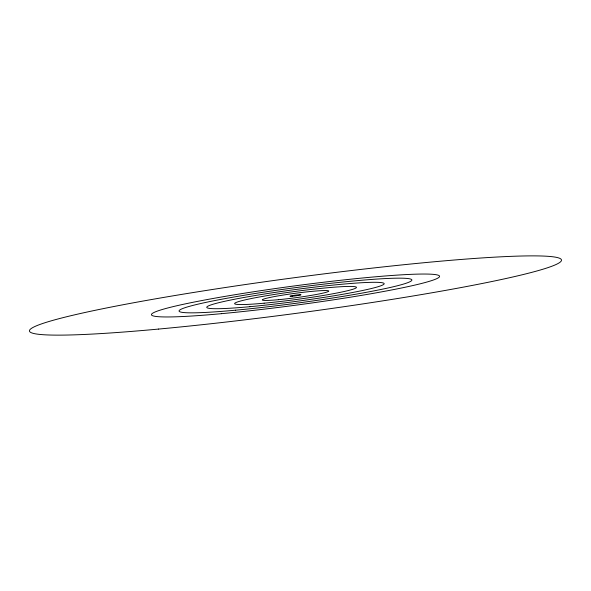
<?xml version="1.0" encoding="UTF-8"?>
<svg xmlns="http://www.w3.org/2000/svg" width="591" height="591" viewBox="0 0 591 591"><rect width="100%" height="100%" fill="white"/><g stroke="black" fill="none" stroke-linecap="round" stroke-linejoin="round"><path stroke-width="0.89" d="M158.602 329.069A268.336 17.782 -7.6 0 0 561.45 260.476A268.336 17.782 -7.6 0 0 166.448 296.955A268.336 17.782 -7.6 0 0 158.602 329.069M221.352 313.681A145.349 9.633 -7.6 0 0 439.556 276.529A145.349 9.633 -7.6 0 0 225.592 296.29A145.349 9.633 -7.6 0 0 221.352 313.681M235.61 310.186A117.395 7.779 -7.6 0 0 411.853 280.178A117.395 7.779 -7.6 0 0 239.037 296.135A117.395 7.779 -7.6 0 0 235.61 310.186M249.867 306.692A89.448 5.925 -7.6 0 0 384.15 283.828A89.448 5.925 -7.6 0 0 252.483 295.988A89.448 5.925 -7.6 0 0 249.867 306.692M264.125 303.19A61.494 4.078 -7.6 0 0 356.447 287.477A61.494 4.078 -7.6 0 0 265.928 295.832A61.494 4.078 -7.6 0 0 264.125 303.19M278.391 299.696A33.539 2.224 -7.6 0 0 328.744 291.119A33.539 2.224 -7.6 0 0 279.366 295.685A33.539 2.224 -7.6 0 0 278.391 299.696M292.648 296.202A5.592 0.369 -7.6 0 0 301.041 294.769A5.592 0.369 -7.6 0 0 292.811 295.53A5.592 0.369 -7.6 0 0 292.648 296.202"/></g></svg>
